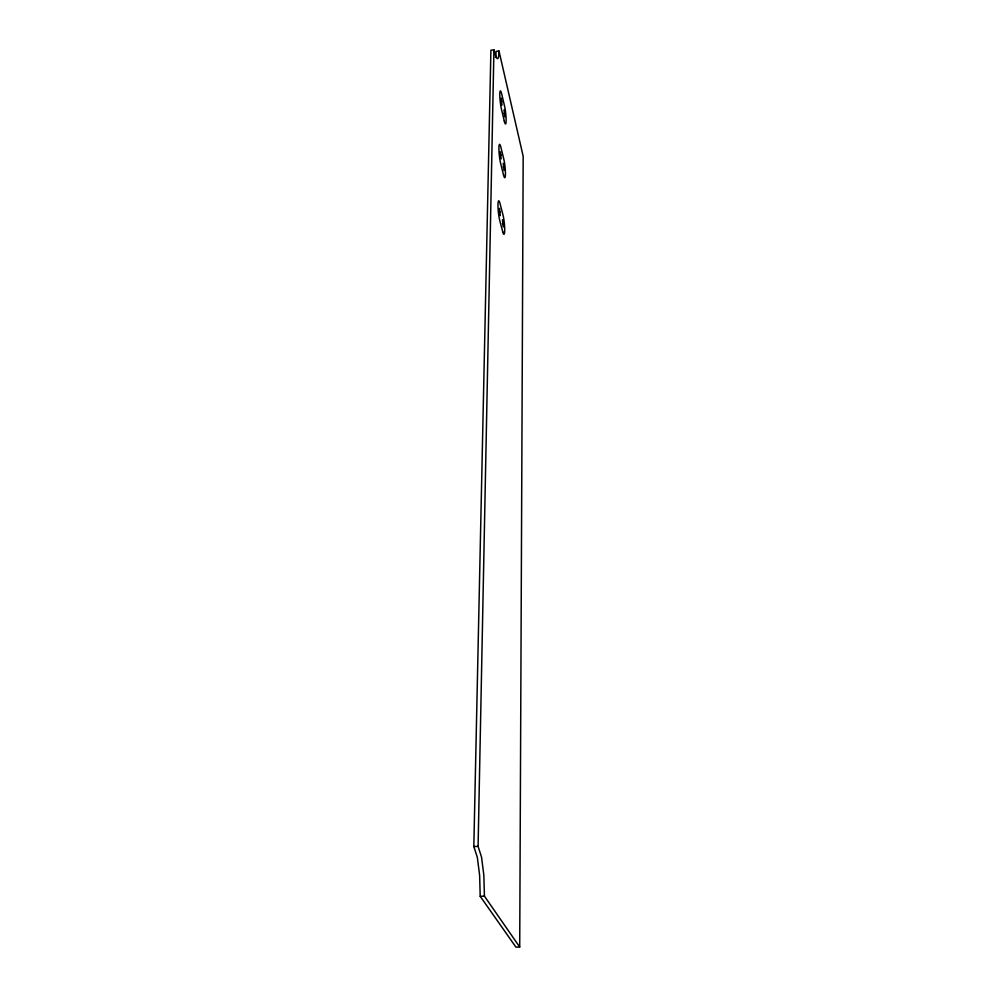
<?xml version="1.0" encoding="UTF-8"?>
<svg xmlns="http://www.w3.org/2000/svg" width="997" height="997" viewBox="0 0 997 997"><rect width="100%" height="100%" fill="white"/><g stroke="black" fill="none" stroke-linecap="round" stroke-linejoin="round"><path stroke-width="1.5" d="M519.711 947.038L523.176 156.28L498.998 51.021A28.327 3.477 83.3 0 1 493.926 49.85L490.91 50.224L473.824 846.553L477.314 857.283L479.632 875.391L480.205 896.303L515.947 947.15L519.711 947.038L484.43 896.153L483.844 875.229L481.539 857.121L478.086 846.378L493.926 49.85M502.388 223.627L503.311 223.016M499.422 212.274L500.357 211.713M503.198 167.035L504.083 166.711M500.307 155.445L501.217 155.158M498.998 51.021L496.057 51.383A28.315 3.527 83.3 0 1 495.497 57.402M503.959 113.434L504.818 113.359M473.824 846.553L478.086 846.378M480.205 896.303L484.43 896.153M501.155 101.632L502.039 101.607M499.485 208.348L500.295 215.639M503.248 163.334L504.033 170.4M500.369 151.731L501.167 158.872M502.451 219.726L503.248 226.917M504.008 109.932L504.769 116.861M501.204 98.105L501.977 105.121M502.737 231.815L499.759 220.524A11.254 1.52 84.1 0 1 497.977 204.697A11.254 1.52 84.1 0 1 500.02 203.525L502.974 214.891A11.129 1.496 84.2 0 1 504.706 230.444A11.129 1.496 84.2 0 1 502.737 231.815M503.522 174.911L500.644 163.371A11.017 1.433 83.8 0 1 498.911 147.843A11.017 1.433 83.8 0 1 500.893 147.294L503.747 158.897A10.892 1.408 83.9 0 1 505.442 174.151A10.892 1.408 83.9 0 1 503.522 174.911M504.283 121.011L501.479 109.271A10.805 1.346 83.6 0 1 499.796 94.03A10.805 1.346 83.6 0 1 501.715 94.03L504.494 105.832A10.68 1.321 83.7 0 1 506.14 120.799A10.68 1.321 83.7 0 1 504.283 121.011"/></g></svg>
